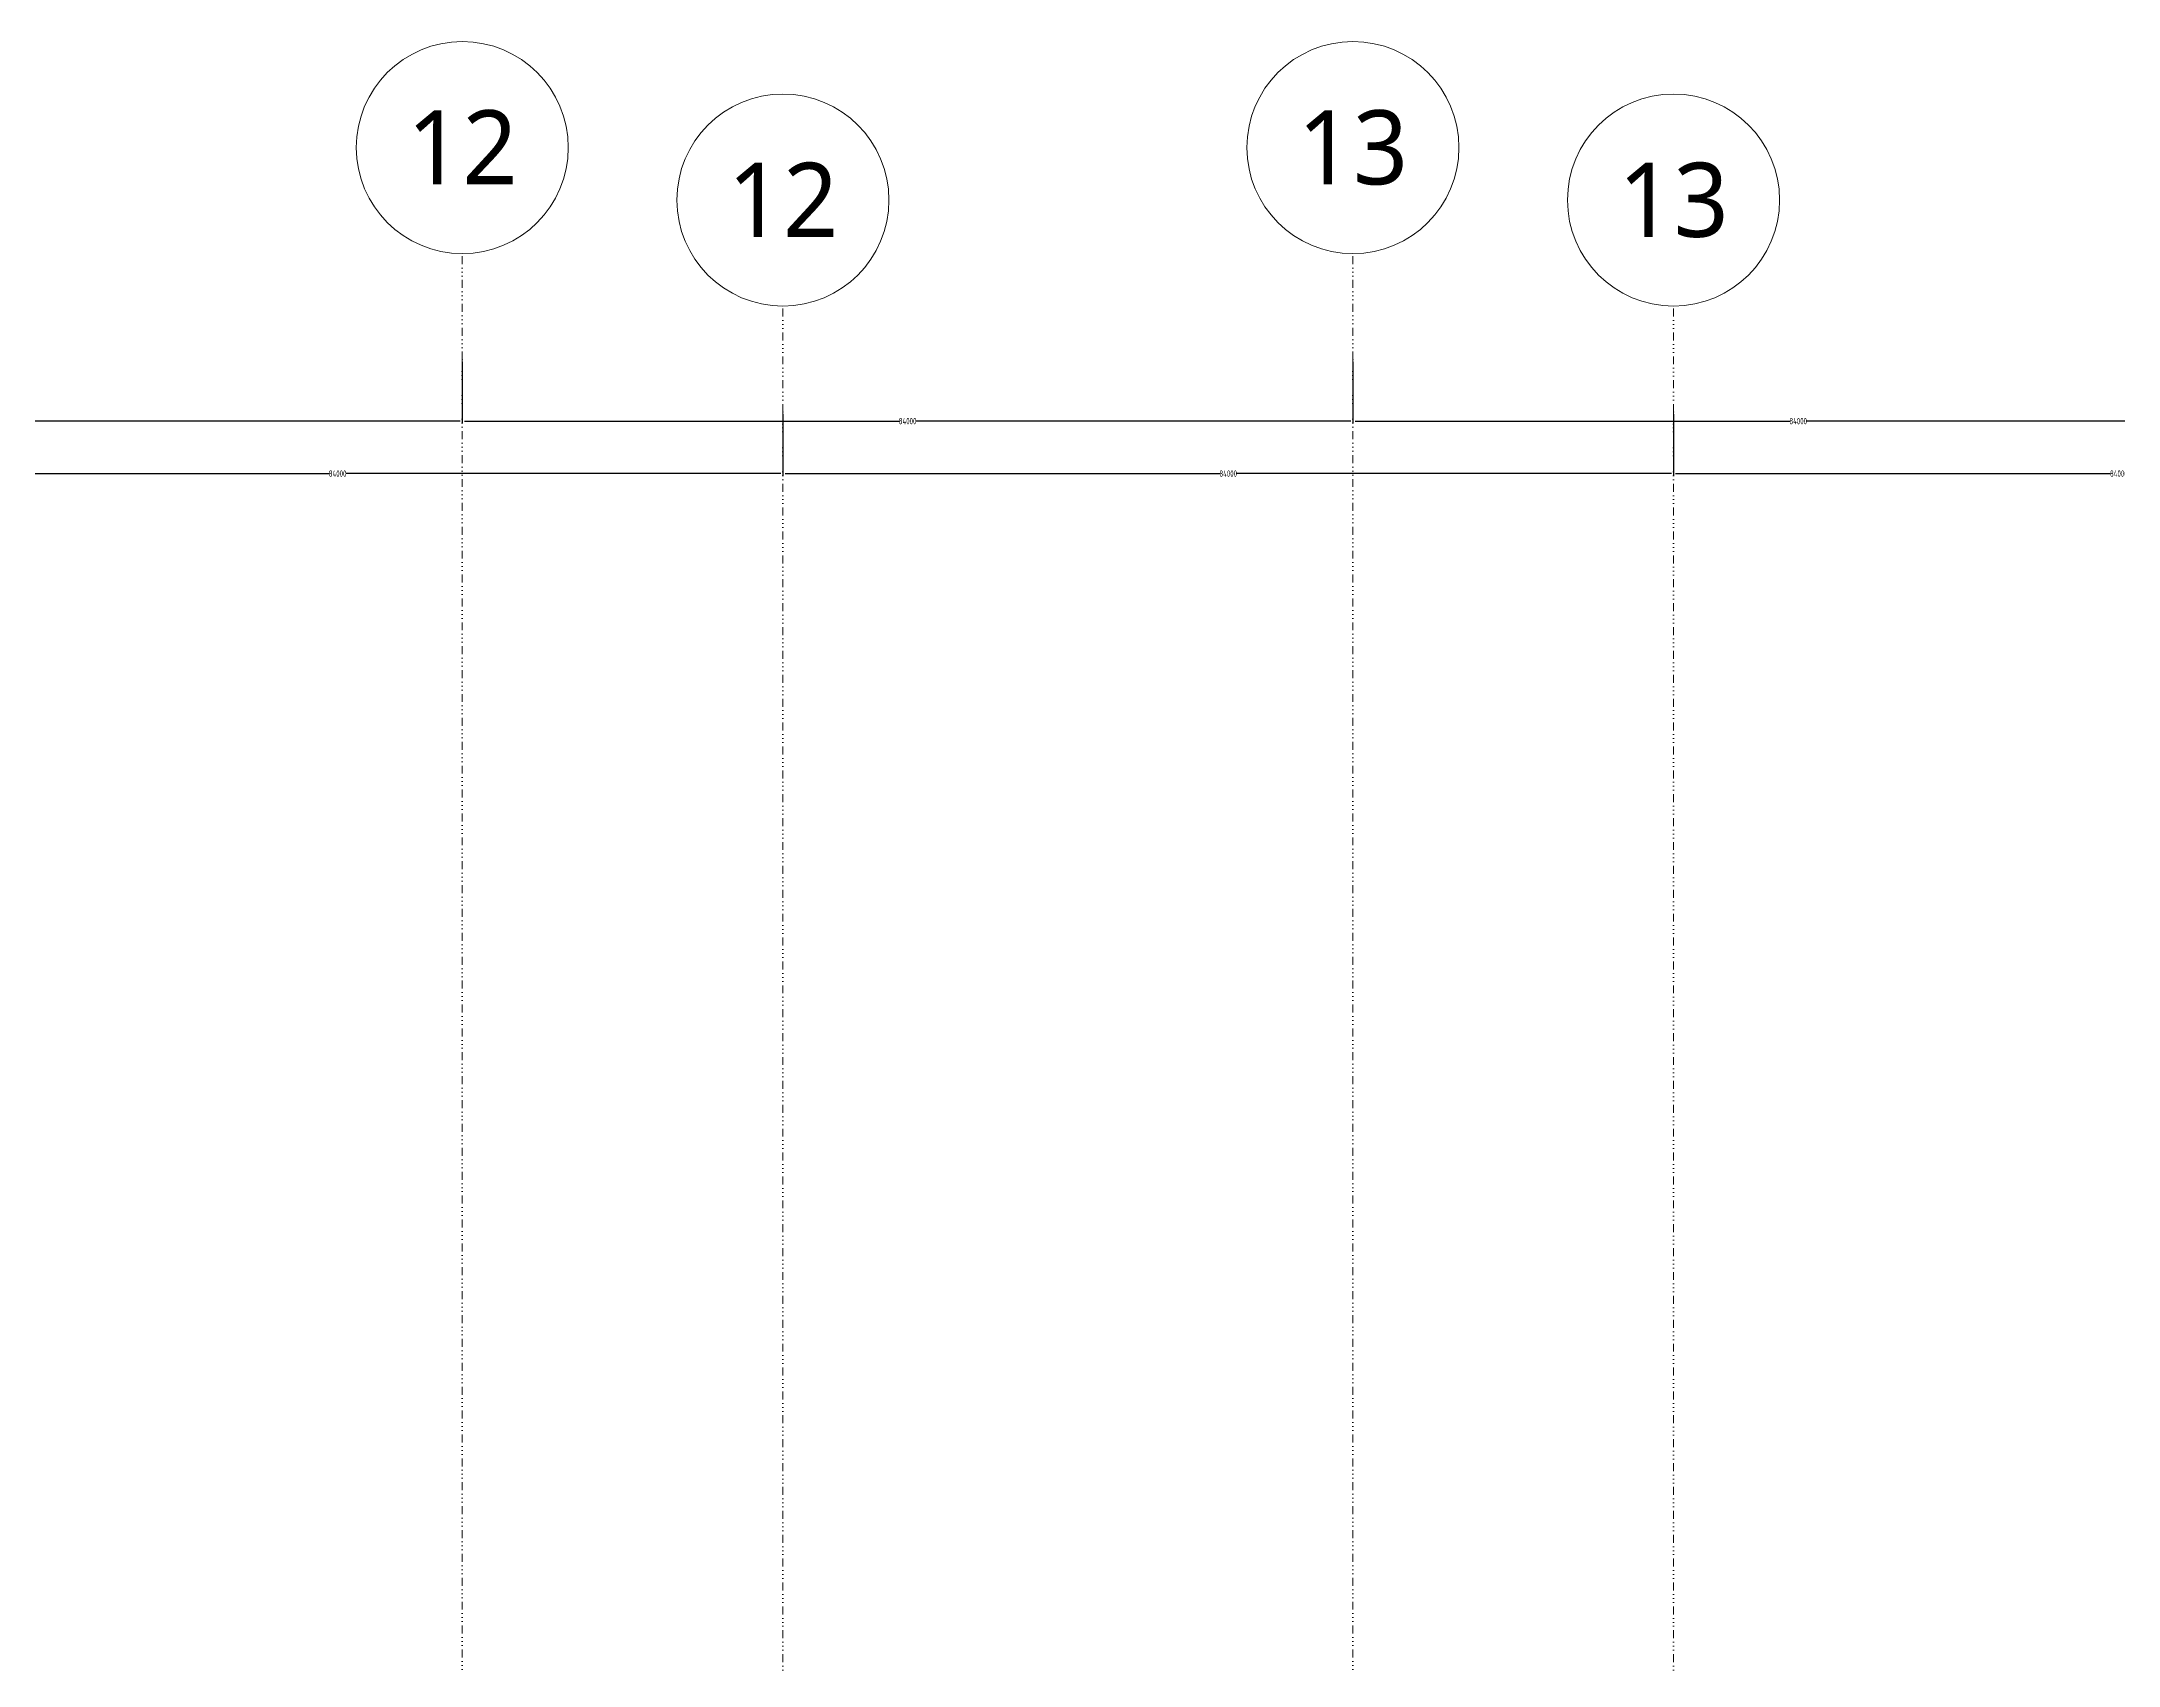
# Model space of a CAD drawing. Extents: x -168053 to 290600, y -560063 to 131745.
# Drawn here: x 86608 to 106196, y 116428 to 131745 of the extents above; entities that cross this region are included whole.
import ezdxf
from ezdxf.enums import TextEntityAlignment as Align

# ---------------------------------------------------------------- set-up
doc = ezdxf.new("R2010")
doc.units = 0
doc.header["$LTSCALE"] = 250
doc.linetypes.add('H12PL1$0$JJP_三點線', pattern=[0.9, 0.3, -0.15, 0, -0.15, 0, -0.15, 0, -0.15])
doc.linetypes.add('H12PL25$0$JJP_三點線', pattern=[0.9, 0.3, -0.15, 0, -0.15, 0, -0.15, 0, -0.15])
for name, color, linetype in [('H12PL1$0$A-DIM', 252, 'Continuous'), ('H12PL1$0$S-GRID', 252, 'Continuous'), ('H12PL25$0$A-DIM', 252, 'Continuous'), ('H12PL25$0$S-GRID', 252, 'Continuous')]:
    doc.layers.add(name, color=color, linetype=linetype)
doc.styles.add('H12PL1$0$dim-txt', font='isocp.shx', dxfattribs={"width": 0.7, "bigfont": 'chineset.shx'})
doc.styles.add('H12PL1$0$Standard', font='', dxfattribs={"width": 0.8})
doc.styles.add('H12PL25$0$dim-txt', font='isocp.shx', dxfattribs={"width": 0.7, "bigfont": 'chineset.shx'})
doc.styles.add('H12PL25$0$Standard', font='', dxfattribs={"width": 0.8})
doc.styles.get('H12PL1$0$Standard').set_extended_font_data('Microsoft JhengHei')
doc.styles.get('H12PL25$0$Standard').set_extended_font_data('Microsoft JhengHei')
doc.dimstyles.new('H12PL1$0$ARCH-dim-200MM', dxfattribs={"dimscale": 200, "dimtxt": 0.3, "dimasz": 0.1, "dimexe": 0.1, "dimexo": 0.1, "dimgap": 0.05, "dimtad": 1, "dimdec": 0, "dimlfac": 10, "dimrnd": 0.5, "dimdsep": 46, "dimtxsty": 'H12PL1$0$dim-txt', "dimblk": 'H12PL1$0$_Dot', "dimcen": 2, "dimclrd": 256, "dimclre": 256, "dimclrt": 256, "dimadec": 0, "dimazin": 0, "dimtfac": 1, "dimtix": 1, "dimtmove": 2, "dimatfit": 3, "dimldrblk": 'H12PL1$0$_OBLIQUE', "dimfxl": 1, "dimtvp": 1, "dimtolj": 1, "dimarcsym": 0})
doc.dimstyles.new('H12PL25$0$ARCH-dim-200MM', dxfattribs={"dimscale": 200, "dimtxt": 0.3, "dimasz": 0.1, "dimexe": 0.1, "dimexo": 0.1, "dimgap": 0.05, "dimtad": 1, "dimdec": 0, "dimlfac": 10, "dimrnd": 0.5, "dimdsep": 46, "dimtxsty": 'H12PL25$0$dim-txt', "dimblk": 'H12PL25$0$_Dot', "dimcen": 2, "dimclrd": 256, "dimclre": 256, "dimclrt": 256, "dimadec": 0, "dimazin": 0, "dimtfac": 1, "dimtix": 1, "dimtmove": 2, "dimatfit": 3, "dimldrblk": 'H12PL25$0$_OBLIQUE', "dimfxl": 1, "dimtvp": 1, "dimtolj": 1, "dimarcsym": 0})

# ---------------------------------------------------------------- blocks, each defined once
blk = doc.blocks.new('*D123')
at = {"layer": 'DEFPOINTS', "color": 0, "linetype": 'Continuous', "transparency": 16777216}
for p in [(85200, 128250), (93600, 128250), (93600, 127670)]:
    blk.add_point(p, dxfattribs=at)
at = {"layer": 'H12PL25$0$A-DIM', "linetype": 'Continuous', "lineweight": -2, "transparency": 16777216}
for p, q in [((85200, 128230), (85200, 127650)), ((93600, 128230), (93600, 127650)), ((85220, 127670), (89321, 127670)), ((93580, 127670), (89479, 127670))]:
    blk.add_line(p, q, dxfattribs=at)
at = {"layer": 'H12PL25$0$A-DIM', "linetype": 'Continuous', "lineweight": 0, "transparency": 16777216, "insert": (89400, 127670), "char_height": 60, "attachment_point": 5, "style": 'H12PL25$0$dim-txt'}
blk.add_mtext('\\A1;84000', dxfattribs=at)
blk = doc.blocks.new('H12PL25$0$_Dot')
blk = doc.blocks.new('H12PL25$0$_OBLIQUE')
at = {"color": 0, "linetype": 'ByBlock', "lineweight": -2}
blk.add_line((-0.5, -0.5), (0.5, 0.5), dxfattribs=at)
blk = doc.blocks.new('*D124')
at = {"layer": 'DEFPOINTS', "color": 0, "linetype": 'Continuous', "transparency": 16777216}
for p in [(93600, 128250), (102000, 128250), (102000, 127670)]:
    blk.add_point(p, dxfattribs=at)
at = {"layer": 'H12PL25$0$A-DIM', "linetype": 'Continuous', "lineweight": -2, "transparency": 16777216}
for p, q in [((93600, 128230), (93600, 127650)), ((102000, 128230), (102000, 127650)), ((93620, 127670), (97721, 127670)), ((101980, 127670), (97879, 127670))]:
    blk.add_line(p, q, dxfattribs=at)
at = {"layer": 'H12PL25$0$A-DIM', "linetype": 'Continuous', "lineweight": 0, "transparency": 16777216, "insert": (97800, 127670), "char_height": 60, "attachment_point": 5, "style": 'H12PL25$0$dim-txt'}
blk.add_mtext('\\A1;84000', dxfattribs=at)
blk = doc.blocks.new('*D125')
at = {"layer": 'DEFPOINTS', "color": 0, "linetype": 'Continuous', "transparency": 16777216}
for p in [(102000, 128250), (110400, 128250), (110400, 127670)]:
    blk.add_point(p, dxfattribs=at)
at = {"layer": 'H12PL25$0$A-DIM', "linetype": 'Continuous', "lineweight": -2, "transparency": 16777216}
for p, q in [((102000, 128230), (102000, 127650)), ((110400, 128230), (110400, 127650)), ((102020, 127670), (106121, 127670)), ((110380, 127670), (106279, 127670))]:
    blk.add_line(p, q, dxfattribs=at)
at = {"layer": 'H12PL25$0$A-DIM', "linetype": 'Continuous', "lineweight": 0, "transparency": 16777216, "insert": (106200, 127670), "char_height": 60, "attachment_point": 5, "style": 'H12PL25$0$dim-txt'}
blk.add_mtext('\\A1;84000', dxfattribs=at)
blk = doc.blocks.new('*D235')
at = {"layer": 'DEFPOINTS', "color": 0, "linetype": 'Continuous', "transparency": 16777216}
for p in [(85200, 128250), (93600, 128250), (93600, 127670)]:
    blk.add_point(p, dxfattribs=at)
at = {"layer": 'H12PL1$0$A-DIM', "linetype": 'Continuous', "lineweight": -2, "transparency": 16777216}
for p, q in [((85200, 128230), (85200, 127650)), ((93600, 128230), (93600, 127650)), ((85220, 127670), (89321, 127670)), ((93580, 127670), (89479, 127670))]:
    blk.add_line(p, q, dxfattribs=at)
at = {"layer": 'H12PL1$0$A-DIM', "linetype": 'Continuous', "lineweight": 0, "transparency": 16777216, "insert": (89400, 127670), "char_height": 60, "attachment_point": 5, "style": 'H12PL1$0$dim-txt'}
blk.add_mtext('\\A1;84000', dxfattribs=at)
blk = doc.blocks.new('H12PL1$0$_Dot')
blk = doc.blocks.new('H12PL1$0$_OBLIQUE')
at = {"color": 0, "linetype": 'ByBlock', "lineweight": -2}
blk.add_line((-0.5, -0.5), (0.5, 0.5), dxfattribs=at)
blk = doc.blocks.new('*D236')
at = {"layer": 'DEFPOINTS', "color": 0, "linetype": 'Continuous', "transparency": 16777216}
for p in [(93600, 128250), (102000, 128250), (102000, 127670)]:
    blk.add_point(p, dxfattribs=at)
at = {"layer": 'H12PL1$0$A-DIM', "linetype": 'Continuous', "lineweight": -2, "transparency": 16777216}
for p, q in [((93600, 128230), (93600, 127650)), ((102000, 128230), (102000, 127650)), ((93620, 127670), (97721, 127670)), ((101980, 127670), (97879, 127670))]:
    blk.add_line(p, q, dxfattribs=at)
at = {"layer": 'H12PL1$0$A-DIM', "linetype": 'Continuous', "lineweight": 0, "transparency": 16777216, "insert": (97800, 127670), "char_height": 60, "attachment_point": 5, "style": 'H12PL1$0$dim-txt'}
blk.add_mtext('\\A1;84000', dxfattribs=at)
blk = doc.blocks.new('*D237')
at = {"layer": 'DEFPOINTS', "color": 0, "linetype": 'Continuous', "transparency": 16777216}
for p in [(102000, 128250), (110400, 128250), (110400, 127670)]:
    blk.add_point(p, dxfattribs=at)
at = {"layer": 'H12PL1$0$A-DIM', "linetype": 'Continuous', "lineweight": -2, "transparency": 16777216}
for p, q in [((102000, 128230), (102000, 127650)), ((110400, 128230), (110400, 127650)), ((102020, 127670), (106121, 127670)), ((110380, 127670), (106279, 127670))]:
    blk.add_line(p, q, dxfattribs=at)
at = {"layer": 'H12PL1$0$A-DIM', "linetype": 'Continuous', "lineweight": 0, "transparency": 16777216, "insert": (106200, 127670), "char_height": 60, "attachment_point": 5, "style": 'H12PL1$0$dim-txt'}
blk.add_mtext('\\A1;84000', dxfattribs=at)
blk = doc.blocks.new('H12PL25')
at = {"layer": 'H12PL25$0$S-GRID', "linetype": 'H12PL25$0$JJP_三點線', "lineweight": 0}
for p, q in [((93600, 128250), (93600, 129250)), ((102000, 128250), (102000, 129250)), ((93600, 128250), (93600, -28000)), ((102000, 128250), (102000, -28000))]:
    blk.add_line(p, q, dxfattribs=at)
at = {"layer": 'H12PL25$0$S-GRID', "lineweight": 0}
for centre in [(93600, 130250), (102000, 130250)]:
    blk.add_circle(centre, 1000, dxfattribs=at)
at = {"layer": 'H12PL25$0$S-GRID', "linetype": 'H12PL25$0$JJP_三點線', "lineweight": 0}
for p in [(93600, 128250), (93600, 128250), (102000, 128250), (102000, 128250)]:
    blk.add_point(p, dxfattribs=at)
at = {"layer": 'H12PL25$0$S-GRID', "style": 'H12PL25$0$Standard'}
for s, p in [('12', (93600, 130602.36)), ('13', (102000, 130602.36))]:
    blk.add_text(s, height=700, dxfattribs=at).set_placement(p, align=Align.TOP_CENTER)
at = {"layer": 'H12PL25$0$A-DIM', "linetype": 'Continuous', "lineweight": 0}
for base, p1, p2, picture, middle in [((93600, 127670), (85200, 128250), (93600, 128250), '*D123', (89400, 127670)), ((102000, 127670), (93600, 128250), (102000, 128250), '*D124', (97800, 127670)), ((110400, 127670), (102000, 128250), (110400, 128250), '*D125', (106200, 127670))]:
    dim = blk.add_linear_dim(base=base, p1=p1, p2=p2, dimstyle='H12PL25$0$ARCH-dim-200MM', dxfattribs=at)
    dim.commit()
    dim.dimension.update_dxf_attribs({"geometry": picture, "text_midpoint": middle, "dimtype": 128})
blk = doc.blocks.new('H12PL1')
at = {"layer": 'H12PL1$0$S-GRID', "linetype": 'H12PL1$0$JJP_三點線', "lineweight": 0}
for p, q in [((93600, 128250), (93600, 129250)), ((102000, 128250), (102000, 129250)), ((93600, 128250), (93600, -28000)), ((102000, 128250), (102000, -28000))]:
    blk.add_line(p, q, dxfattribs=at)
at = {"layer": 'H12PL1$0$S-GRID', "lineweight": 0}
for centre in [(93600, 130250), (102000, 130250)]:
    blk.add_circle(centre, 1000, dxfattribs=at)
at = {"layer": 'H12PL1$0$S-GRID', "linetype": 'H12PL1$0$JJP_三點線', "lineweight": 0}
for p in [(93600, 128250), (93600, 128250), (102000, 128250), (102000, 128250)]:
    blk.add_point(p, dxfattribs=at)
at = {"layer": 'H12PL1$0$S-GRID', "style": 'H12PL1$0$Standard'}
for s, p in [('12', (93600, 130602.36)), ('13', (102000, 130602.36))]:
    blk.add_text(s, height=700, dxfattribs=at).set_placement(p, align=Align.TOP_CENTER)
at = {"layer": 'H12PL1$0$A-DIM', "linetype": 'Continuous', "lineweight": 0}
for base, p1, p2, picture, middle in [((93600, 127670), (85200, 128250), (93600, 128250), '*D235', (89400, 127670)), ((102000, 127670), (93600, 128250), (102000, 128250), '*D236', (97800, 127670)), ((110400, 127670), (102000, 128250), (110400, 128250), '*D237', (106200, 127670))]:
    dim = blk.add_linear_dim(base=base, p1=p1, p2=p2, dimstyle='H12PL1$0$ARCH-dim-200MM', dxfattribs=at)
    dim.commit()
    dim.dimension.update_dxf_attribs({"geometry": picture, "text_midpoint": middle, "dimtype": 128})

msp = doc.modelspace()

# ---------------------------------------------------------------- block references
msp.add_blockref('H12PL25', (0, 0))

# ---------------------------------------------------------------- next in the draw order: block references
msp.add_blockref('H12PL1', (-3024, 495))

doc.saveas('drawing.dxf')
